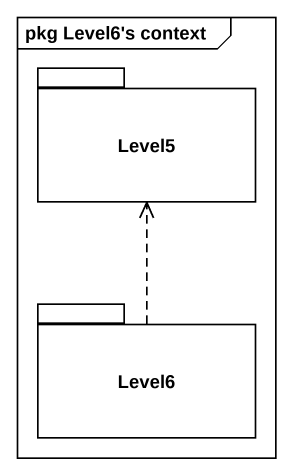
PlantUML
@startuml
mainframe pkg Level6's context
package Level5 {
}
package Level6 {
}
Level6 .up.> Level5
@enduml
